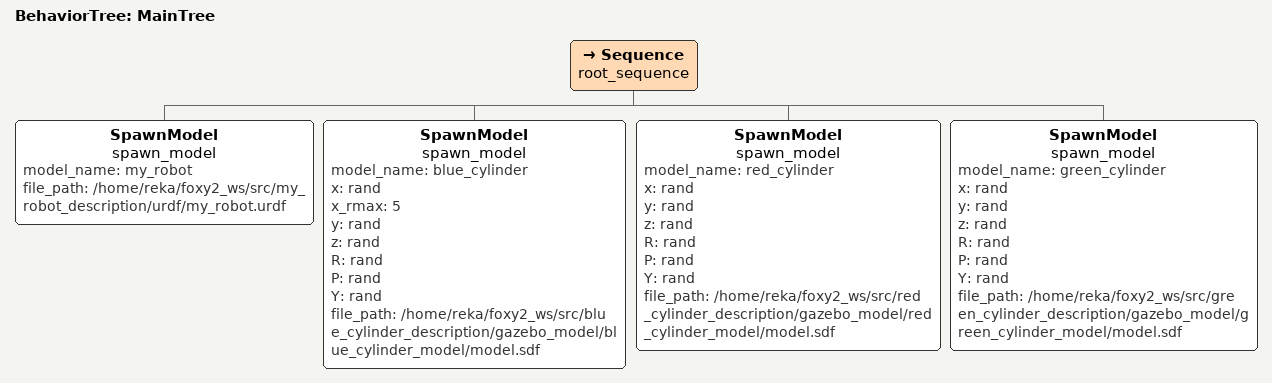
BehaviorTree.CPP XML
<root main_tree_to_execute = "MainTree" >

<BehaviorTree ID="MainTree">
        <Sequence name="root_sequence">
        <SpawnModel   name="spawn_model" model_name="my_robot" file_path="/home/reka/foxy2_ws/src/my_robot_description/urdf/my_robot.urdf" />

            <SpawnModel   name="spawn_model" model_name="blue_cylinder"  x="rand" x_rmax="5" y="rand" z="rand" R="rand" P="rand" Y="rand" file_path="/home/reka/foxy2_ws/src/blue_cylinder_description/gazebo_model/blue_cylinder_model/model.sdf" />

            <SpawnModel   name="spawn_model" model_name="red_cylinder" x="rand" y="rand" z="rand" R="rand" P="rand" Y="rand" file_path="/home/reka/foxy2_ws/src/red_cylinder_description/gazebo_model/red_cylinder_model/model.sdf" />
            <SpawnModel   name="spawn_model" model_name="green_cylinder" x="rand" y="rand" z="rand" R="rand" P="rand" Y="rand" file_path="/home/reka/foxy2_ws/src/green_cylinder_description/gazebo_model/green_cylinder_model/model.sdf" />

        </Sequence>
     </BehaviorTree>

     <!-- the BT executor don't require this, but Groot does -->
    <TreeNodeModel>
        <Action ID="SpawnModel">
            <input_port name="model_name" type="std::string" />
        </Action>
    </TreeNodeModel>

 </root>
